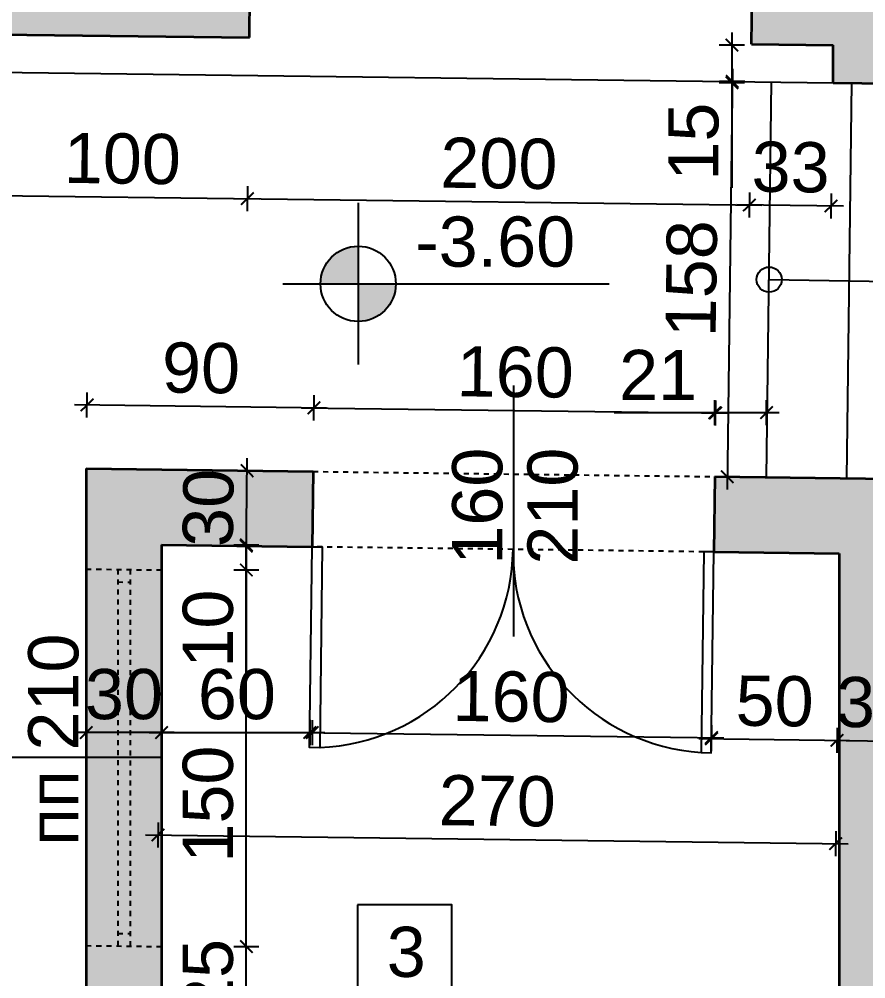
# Model space of a CAD drawing. Header units: inches. Extents: x -72385 to 39588, y -6525 to 66685.
# Drawn here: x -46896.6 to -46559.3, y 30647.4 to 31029.7 of the extents above; entities that cross this region are included whole.
import ezdxf

# ---------------------------------------------------------------- set-up
doc = ezdxf.new("R2010")
doc.units = ezdxf.units.IN
doc.header["$MEASUREMENT"] = 0
doc.linetypes.add('Hidden', pattern=[0.4, 0.2, -0.2])
for name, color, linetype, lineweight in [('Врати', 251, 'Continuous', 25), ('Изгледни линии', 253, 'Continuous', 25), ('Надписи врати', 252, 'Continuous', 25), ('Надписи коти външни', 252, 'Continuous', 25), ('Надписи коти вътрешни', 252, 'Continuous', 25), ('Надписи нива', 252, 'Continuous', 25), ('Надписи номера на пом.', 252, 'Continuous', 25), ('Надписи прозорци', 252, 'Continuous', 25), ('Пунктир', 253, 'Hidden', 25), ('Разрезни линии', 7, 'Continuous', 35), ('Щрих стени', 254, 'Continuous', 25)]:
    doc.layers.add(name, color=color, linetype=linetype, lineweight=lineweight)
doc.styles.add('Arial Regular', font='arial.ttf')
doc.styles.get("Standard").update_dxf_attribs({"font": 'arial.ttf'})
doc.dimstyles.new('Annotative', dxfattribs={"dimscale": 0, "dimtxt": 20, "dimasz": 5, "dimexe": 5, "dimexo": 5, "dimgap": 5, "dimtad": 1, "dimdec": 0, "dimzin": 0, "dimdsep": 46, "dimtxsty": 'Standard', "dimblk": 'ARCHTICK', "dimcen": 5, "dimdle": 5, "dimadec": 0, "dimazin": 0, "dimtfac": 1, "dimtdec": 0, "dimtofl": 0, "dimtmove": 0, "dimatfit": 3, "dimldrblk": 'ARCHTICK', "dimfxl": 5, "dimfxlon": 1, "dimtolj": 1, "dimtzin": 0, "dimarcsym": 1})

# ---------------------------------------------------------------- blocks, each defined once
blk = doc.blocks.new('_ArchTick')
at = {"color": 0, "linetype": 'ByBlock', "const_width": 0.15}
blk.add_lwpolyline([(-0.5, -0.5), (0.5, 0.5)], dxfattribs=at)
blk = doc.blocks.new('*D3957')
at = {"layer": 'Defpoints', "color": 0, "ltscale": 50, "transparency": 16777216}
for p in [(-46839.84, 30660.23), (-46806.08, 30660.23), (-46839.84, 30635.22)]:
    blk.add_point(p, dxfattribs=at)
at = {"layer": 'Надписи коти вътрешни', "color": 0, "lineweight": -2, "ltscale": 50, "transparency": 16777216}
for p, q in [((-46806.08, 30630.22), (-46806.08, 30665.23)), ((-46811.08, 30660.23), (-46801.08, 30660.23)), ((-46811.08, 30635.22), (-46801.08, 30635.22))]:
    blk.add_line(p, q, dxfattribs=at)
at = {"layer": 'Надписи коти вътрешни', "color": 0, "lineweight": -2, "ltscale": 50, "transparency": 16777216, "xscale": 5, "yscale": 5, "zscale": 5}
for p, rotation in [((-46806.08, 30660.23), 90), ((-46806.08, 30635.22), 270)]:
    blk.add_blockref('_ArchTick', p, dxfattribs=dict(at, rotation=rotation))
at = {"layer": 'Надписи коти вътрешни', "color": 0, "ltscale": 50, "transparency": 16777216, "insert": (-46821.29, 30647.72), "char_height": 20, "attachment_point": 5, "rotation": 90}
blk.add_mtext('\\A1;25', dxfattribs=at)
blk = doc.blocks.new('*D7171')
at = {"layer": 'Defpoints', "color": 0, "ltscale": 50, "transparency": 16777216}
for p in [(-46839.84, 30810.24), (-46806.08, 30810.24), (-46839.84, 30660.23)]:
    blk.add_point(p, dxfattribs=at)
at = {"layer": 'Надписи коти вътрешни', "color": 0, "lineweight": -2, "ltscale": 50, "transparency": 16777216}
for p, q in [((-46806.08, 30655.23), (-46806.08, 30815.24)), ((-46811.08, 30810.24), (-46801.08, 30810.24)), ((-46811.08, 30660.23), (-46801.08, 30660.23))]:
    blk.add_line(p, q, dxfattribs=at)
at = {"layer": 'Надписи коти вътрешни', "color": 0, "lineweight": -2, "ltscale": 50, "transparency": 16777216, "xscale": 5, "yscale": 5, "zscale": 5}
for p, rotation in [((-46806.08, 30810.24), 90), ((-46806.08, 30660.23), 270)]:
    blk.add_blockref('_ArchTick', p, dxfattribs=dict(at, rotation=rotation))
at = {"layer": 'Надписи коти вътрешни', "color": 0, "ltscale": 50, "transparency": 16777216, "insert": (-46821.29, 30716.98), "char_height": 20, "attachment_point": 5, "rotation": 90}
blk.add_mtext('\\A1;150', dxfattribs=at)
blk = doc.blocks.new('*D7170')
at = {"layer": 'Defpoints', "color": 0, "ltscale": 50, "transparency": 16777216}
for p in [(-46839.84, 30820.24), (-46839.84, 30810.24), (-46806.08, 30810.24)]:
    blk.add_point(p, dxfattribs=at)
at = {"layer": 'Надписи коти вътрешни', "color": 0, "lineweight": -2, "ltscale": 50, "transparency": 16777216}
for p, q in [((-46806.08, 30825.24), (-46806.08, 30810.24)), ((-46811.08, 30820.24), (-46801.08, 30820.24)), ((-46811.08, 30810.24), (-46801.08, 30810.24)), ((-46806.08, 30810.24), (-46806.08, 30768.54))]:
    blk.add_line(p, q, dxfattribs=at)
at = {"layer": 'Надписи коти вътрешни', "color": 0, "lineweight": -2, "ltscale": 50, "transparency": 16777216, "xscale": 5, "yscale": 5, "zscale": 5}
for p, rotation in [((-46806.08, 30820.24), 90), ((-46806.08, 30810.24), 270)]:
    blk.add_blockref('_ArchTick', p, dxfattribs=dict(at, rotation=rotation))
at = {"layer": 'Надписи коти вътрешни', "color": 0, "ltscale": 50, "transparency": 16777216, "insert": (-46821.29, 30786.89), "char_height": 20, "attachment_point": 5, "rotation": 90}
blk.add_mtext('\\A1;10', dxfattribs=at)
blk = doc.blocks.new('*D242')
at = {"layer": 'Defpoints', "color": 0, "ltscale": 50, "transparency": 16777216}
for p in [(-46619.13, 30872.79), (-46779.46, 30849.47), (-46619.46, 30847.43)]:
    blk.add_point(p, dxfattribs=at)
at = {"layer": 'Надписи коти вътрешни', "color": 0, "lineweight": -2, "ltscale": 50, "transparency": 16777216}
for p, q in [((-46779.2, 30869.83), (-46779.07, 30879.83)), ((-46619.2, 30867.79), (-46619.07, 30877.79)), ((-46784.13, 30874.89), (-46614.13, 30872.73))]:
    blk.add_line(p, q, dxfattribs=at)
at = {"layer": 'Надписи коти вътрешни', "color": 0, "lineweight": -2, "ltscale": 50, "transparency": 16777216, "xscale": 5, "yscale": 5, "zscale": 5}
for p, rotation in [((-46779.13, 30874.83), 179.2706286525475), ((-46619.13, 30872.79), 359.2706286525475)]:
    blk.add_blockref('_ArchTick', p, dxfattribs=dict(at, rotation=rotation))
at = {"layer": 'Надписи коти вътрешни', "color": 0, "ltscale": 50, "transparency": 16777216, "insert": (-46698.94, 30889.02), "char_height": 20, "attachment_point": 5, "rotation": 359.2706}
blk.add_mtext('\\A1;160', dxfattribs=at)
blk = doc.blocks.new('*D243')
at = {"layer": 'Defpoints', "color": 0, "ltscale": 50, "transparency": 16777216}
for p in [(-46869.51, 30875.98), (-46869.84, 30850.62), (-46779.46, 30849.47)]:
    blk.add_point(p, dxfattribs=at)
at = {"layer": 'Надписи коти вътрешни', "color": 0, "lineweight": -2, "ltscale": 50, "transparency": 16777216}
for p, q in [((-46869.58, 30870.98), (-46869.45, 30880.98)), ((-46779.2, 30869.83), (-46779.07, 30879.83)), ((-46774.13, 30874.77), (-46874.51, 30876.04))]:
    blk.add_line(p, q, dxfattribs=at)
at = {"layer": 'Надписи коти вътрешни', "color": 0, "lineweight": -2, "ltscale": 50, "transparency": 16777216, "xscale": 5, "yscale": 5, "zscale": 5}
for p, rotation in [((-46869.51, 30875.98), 179.2706286525463), ((-46779.13, 30874.83), 359.2706286525463)]:
    blk.add_blockref('_ArchTick', p, dxfattribs=dict(at, rotation=rotation))
at = {"layer": 'Надписи коти вътрешни', "color": 0, "ltscale": 50, "transparency": 16777216, "insert": (-46824.13, 30890.62), "char_height": 20, "attachment_point": 5, "rotation": 359.2706}
blk.add_mtext('\\A1;90', dxfattribs=at)
blk = doc.blocks.new('*D244')
at = {"layer": 'Defpoints', "color": 0, "ltscale": 50, "transparency": 16777216}
for p in [(-46619.46, 30872.9), (-46619.46, 30847.43), (-46598.8, 30847.17)]:
    blk.add_point(p, dxfattribs=at)
at = {"layer": 'Надписи коти вътрешни', "color": 0, "lineweight": -2, "ltscale": 50, "transparency": 16777216}
for p, q in [((-46619.46, 30867.9), (-46619.46, 30877.9)), ((-46598.8, 30867.9), (-46598.8, 30877.9)), ((-46619.46, 30872.9), (-46659.59, 30872.9)), ((-46593.8, 30872.9), (-46619.46, 30872.9))]:
    blk.add_line(p, q, dxfattribs=at)
at = {"layer": 'Надписи коти вътрешни', "color": 0, "lineweight": -2, "ltscale": 50, "transparency": 16777216, "xscale": 5, "yscale": 5, "zscale": 5, "rotation": 180}
blk.add_blockref('_ArchTick', (-46619.46, 30872.9), dxfattribs=at)
at = {"layer": 'Надписи коти вътрешни', "color": 0, "lineweight": -2, "ltscale": 50, "transparency": 16777216, "xscale": 5, "yscale": 5, "zscale": 5}
blk.add_blockref('_ArchTick', (-46598.8, 30872.9), dxfattribs=at)
at = {"layer": 'Надписи коти вътрешни', "color": 0, "ltscale": 50, "transparency": 16777216, "insert": (-46642.02, 30887.94), "char_height": 20, "attachment_point": 5}
blk.add_mtext('\\A1;21', dxfattribs=at)
blk = doc.blocks.new('*D4297')
at = {"layer": 'Defpoints', "color": 0, "ltscale": 50, "transparency": 16777216}
for p in [(-46596.79, 31004.66), (-46614.47, 30847.37), (-46598.8, 30847.17)]:
    blk.add_point(p, dxfattribs=at)
at = {"layer": 'Надписи коти вътрешни', "color": 0, "lineweight": -2, "ltscale": 50, "transparency": 16777216}
for p, q in [((-46612.4, 31009.86), (-46614.53, 30842.37)), ((-46607.47, 31004.8), (-46617.47, 31004.92)), ((-46609.47, 30847.31), (-46619.47, 30847.44))]:
    blk.add_line(p, q, dxfattribs=at)
at = {"layer": 'Надписи коти вътрешни', "color": 0, "lineweight": -2, "ltscale": 50, "transparency": 16777216, "xscale": 5, "yscale": 5, "zscale": 5}
for p, rotation in [((-46612.47, 31004.86), 89.27062865254669), ((-46614.47, 30847.37), 269.2706286525467)]:
    blk.add_blockref('_ArchTick', p, dxfattribs=dict(at, rotation=rotation))
at = {"layer": 'Надписи коти вътрешни', "color": 0, "ltscale": 50, "transparency": 16777216, "insert": (-46628.68, 30926.31), "char_height": 20, "attachment_point": 5, "rotation": 89.2706}
blk.add_mtext('\\A1;158', dxfattribs=at)
blk = doc.blocks.new('*D245')
at = {"layer": 'Defpoints', "color": 0, "ltscale": 50, "transparency": 16777216}
for p in [(-46572.34, 31019.35), (-46612.64, 31004.35), (-46572.53, 31004.35)]:
    blk.add_point(p, dxfattribs=at)
at = {"layer": 'Надписи коти вътрешни', "color": 0, "lineweight": -2, "ltscale": 50, "transparency": 16777216}
for p, q in [((-46612.64, 31024.35), (-46612.64, 31004.35)), ((-46607.64, 31019.35), (-46617.64, 31019.35)), ((-46607.64, 31004.35), (-46617.64, 31004.35)), ((-46612.64, 31004.35), (-46612.64, 30962.43))]:
    blk.add_line(p, q, dxfattribs=at)
at = {"layer": 'Надписи коти вътрешни', "color": 0, "lineweight": -2, "ltscale": 50, "transparency": 16777216, "xscale": 5, "yscale": 5, "zscale": 5}
for p, rotation in [((-46612.64, 31019.35), 90), ((-46612.64, 31004.35), 270)]:
    blk.add_blockref('_ArchTick', p, dxfattribs=dict(at, rotation=rotation))
at = {"layer": 'Надписи коти вътрешни', "color": 0, "ltscale": 50, "transparency": 16777216, "insert": (-46627.85, 30980.89), "char_height": 20, "attachment_point": 5, "rotation": 90}
blk.add_mtext('\\A1;15', dxfattribs=at)
blk = doc.blocks.new('*D4298')
at = {"layer": 'Defpoints', "color": 0, "ltscale": 50, "transparency": 16777216}
for p in [(-46904.84, 31023.58), (-46804.84, 31022.31), (-46805.65, 30958.18)]:
    blk.add_point(p, dxfattribs=at)
at = {"layer": 'Надписи коти вътрешни', "color": 0, "lineweight": -2, "ltscale": 50, "transparency": 16777216}
for p, q in [((-46905.59, 30964.45), (-46905.72, 30954.45)), ((-46805.59, 30963.18), (-46805.72, 30953.18)), ((-46910.65, 30959.52), (-46800.65, 30958.12))]:
    blk.add_line(p, q, dxfattribs=at)
at = {"layer": 'Надписи коти вътрешни', "color": 0, "lineweight": -2, "ltscale": 50, "transparency": 16777216, "xscale": 5, "yscale": 5, "zscale": 5}
for p, rotation in [((-46905.65, 30959.45), 179.2706286524628), ((-46805.65, 30958.18), 359.2706286524628)]:
    blk.add_blockref('_ArchTick', p, dxfattribs=dict(at, rotation=rotation))
at = {"layer": 'Надписи коти вътрешни', "color": 0, "ltscale": 50, "transparency": 16777216, "insert": (-46855.46, 30974.03), "char_height": 20, "attachment_point": 5, "rotation": 359.2706}
blk.add_mtext('\\A1;100', dxfattribs=at)
blk = doc.blocks.new('*D248')
at = {"layer": 'Defpoints', "color": 0, "ltscale": 50, "transparency": 16777216}
for p in [(-46804.84, 31022.31), (-46604.84, 31019.76), (-46605.65, 30955.63)]:
    blk.add_point(p, dxfattribs=at)
at = {"layer": 'Надписи коти вътрешни', "color": 0, "lineweight": -2, "ltscale": 50, "transparency": 16777216}
for p, q in [((-46805.59, 30963.18), (-46805.72, 30953.18)), ((-46810.65, 30958.24), (-46600.65, 30955.57)), ((-46605.59, 30960.63), (-46605.72, 30950.63))]:
    blk.add_line(p, q, dxfattribs=at)
at = {"layer": 'Надписи коти вътрешни', "color": 0, "lineweight": -2, "ltscale": 50, "transparency": 16777216, "xscale": 5, "yscale": 5, "zscale": 5}
for p, rotation in [((-46805.65, 30958.18), 179.2706286525275), ((-46605.65, 30955.63), 359.2706286525275)]:
    blk.add_blockref('_ArchTick', p, dxfattribs=dict(at, rotation=rotation))
at = {"layer": 'Надписи коти вътрешни', "color": 0, "ltscale": 50, "transparency": 16777216, "insert": (-46705.46, 30972.12), "char_height": 20, "attachment_point": 5, "rotation": 359.2706}
blk.add_mtext('\\A1;200', dxfattribs=at)
blk = doc.blocks.new('*D249')
at = {"layer": 'Defpoints', "color": 0, "ltscale": 50, "transparency": 16777216}
for p in [(-46604.84, 31019.76), (-46572.34, 31019.35), (-46605.65, 30955.63)]:
    blk.add_point(p, dxfattribs=at)
at = {"layer": 'Надписи коти вътрешни', "color": 0, "lineweight": -2, "ltscale": 50, "transparency": 16777216}
for p, q in [((-46605.59, 30960.63), (-46605.72, 30950.63)), ((-46573.09, 30960.22), (-46573.22, 30950.22)), ((-46568.15, 30955.16), (-46610.65, 30955.7))]:
    blk.add_line(p, q, dxfattribs=at)
at = {"layer": 'Надписи коти вътрешни', "color": 0, "lineweight": -2, "ltscale": 50, "transparency": 16777216, "xscale": 5, "yscale": 5, "zscale": 5}
for p, rotation in [((-46605.65, 30955.63), 179.2706286525106), ((-46573.15, 30955.22), 359.2706286525106)]:
    blk.add_blockref('_ArchTick', p, dxfattribs=dict(at, rotation=rotation))
at = {"layer": 'Надписи коти вътрешни', "color": 0, "ltscale": 50, "transparency": 16777216, "insert": (-46589.21, 30970.64), "char_height": 20, "attachment_point": 5, "rotation": 359.2706}
blk.add_mtext('\\A1;33', dxfattribs=at)
blk = doc.blocks.new('*D258')
at = {"layer": 'Defpoints', "color": 0, "ltscale": 50, "transparency": 16777216}
for p in [(-46839.84, 30820.24), (-46779.84, 30819.47), (-46779.84, 30745.46)]:
    blk.add_point(p, dxfattribs=at)
at = {"layer": 'Надписи коти вътрешни', "color": 0, "lineweight": -2, "ltscale": 50, "transparency": 16777216}
for p, q in [((-46839.84, 30750.46), (-46839.84, 30740.46)), ((-46779.84, 30750.46), (-46779.84, 30740.46)), ((-46844.84, 30745.46), (-46774.84, 30745.46))]:
    blk.add_line(p, q, dxfattribs=at)
at = {"layer": 'Надписи коти вътрешни', "color": 0, "lineweight": -2, "ltscale": 50, "transparency": 16777216, "xscale": 5, "yscale": 5, "zscale": 5, "rotation": 180}
blk.add_blockref('_ArchTick', (-46839.84, 30745.46), dxfattribs=at)
at = {"layer": 'Надписи коти вътрешни', "color": 0, "lineweight": -2, "ltscale": 50, "transparency": 16777216, "xscale": 5, "yscale": 5, "zscale": 5}
blk.add_blockref('_ArchTick', (-46779.84, 30745.46), dxfattribs=at)
at = {"layer": 'Надписи коти вътрешни', "color": 0, "ltscale": 50, "transparency": 16777216, "insert": (-46809.84, 30760.67), "char_height": 20, "attachment_point": 5}
blk.add_mtext('\\A1;60', dxfattribs=at)
blk = doc.blocks.new('*D259')
at = {"layer": 'Defpoints', "color": 0, "ltscale": 50, "transparency": 16777216}
for p in [(-46779.84, 30819.47), (-46619.84, 30817.44), (-46620.78, 30743.47)]:
    blk.add_point(p, dxfattribs=at)
at = {"layer": 'Надписи коти вътрешни', "color": 0, "lineweight": -2, "ltscale": 50, "transparency": 16777216}
for p, q in [((-46780.72, 30750.51), (-46780.84, 30740.51)), ((-46620.72, 30748.47), (-46620.84, 30738.47)), ((-46785.78, 30745.57), (-46615.78, 30743.41))]:
    blk.add_line(p, q, dxfattribs=at)
at = {"layer": 'Надписи коти вътрешни', "color": 0, "lineweight": -2, "ltscale": 50, "transparency": 16777216, "xscale": 5, "yscale": 5, "zscale": 5}
for p, rotation in [((-46780.78, 30745.51), 179.2706286525501), ((-46620.78, 30743.47), 359.2706286525501)]:
    blk.add_blockref('_ArchTick', p, dxfattribs=dict(at, rotation=rotation))
at = {"layer": 'Надписи коти вътрешни', "color": 0, "ltscale": 50, "transparency": 16777216, "insert": (-46700.59, 30759.7), "char_height": 20, "attachment_point": 5, "rotation": 359.2706}
blk.add_mtext('\\A1;160', dxfattribs=at)
blk = doc.blocks.new('*D260')
at = {"layer": 'Defpoints', "color": 0, "ltscale": 50, "transparency": 16777216}
for p in [(-46619.84, 30817.44), (-46569.84, 30816.8), (-46570.78, 30742.38)]:
    blk.add_point(p, dxfattribs=at)
at = {"layer": 'Надписи коти вътрешни', "color": 0, "lineweight": -2, "ltscale": 50, "transparency": 16777216}
for p, q in [((-46620.72, 30748.02), (-46620.85, 30738.02)), ((-46570.72, 30747.38), (-46570.85, 30737.38)), ((-46625.78, 30743.08), (-46565.79, 30742.32))]:
    blk.add_line(p, q, dxfattribs=at)
at = {"layer": 'Надписи коти вътрешни', "color": 0, "lineweight": -2, "ltscale": 50, "transparency": 16777216, "xscale": 5, "yscale": 5, "zscale": 5}
for p, rotation in [((-46620.78, 30743.02), 179.2706286525464), ((-46570.78, 30742.38), 359.2706286525465)]:
    blk.add_blockref('_ArchTick', p, dxfattribs=dict(at, rotation=rotation))
at = {"layer": 'Надписи коти вътрешни', "color": 0, "ltscale": 50, "transparency": 16777216, "insert": (-46595.59, 30757.91), "char_height": 20, "attachment_point": 5, "rotation": 359.2706}
blk.add_mtext('\\A1;50', dxfattribs=at)
blk = doc.blocks.new('*D262')
at = {"layer": 'Defpoints', "color": 0, "ltscale": 50, "transparency": 16777216}
for p in [(-46839.84, 30820.24), (-46569.84, 30816.8), (-46571.31, 30701.25)]:
    blk.add_point(p, dxfattribs=at)
at = {"layer": 'Надписи коти вътрешни', "color": 0, "lineweight": -2, "ltscale": 50, "transparency": 16777216}
for p, q in [((-46841.24, 30709.68), (-46841.37, 30699.68)), ((-46571.24, 30706.25), (-46571.37, 30696.25)), ((-46846.31, 30704.75), (-46566.31, 30701.18))]:
    blk.add_line(p, q, dxfattribs=at)
at = {"layer": 'Надписи коти вътрешни', "color": 0, "lineweight": -2, "ltscale": 50, "transparency": 16777216, "xscale": 5, "yscale": 5, "zscale": 5}
for p, rotation in [((-46841.31, 30704.68), 179.2706286525486), ((-46571.31, 30701.25), 359.2706286525486)]:
    blk.add_blockref('_ArchTick', p, dxfattribs=dict(at, rotation=rotation))
at = {"layer": 'Надписи коти вътрешни', "color": 0, "ltscale": 50, "transparency": 16777216, "insert": (-46706.11, 30718.17), "char_height": 20, "attachment_point": 5, "rotation": 359.2706}
blk.add_mtext('\\A1;270', dxfattribs=at)
blk = doc.blocks.new('*D5961')
at = {"layer": 'Defpoints', "color": 0, "ltscale": 50, "transparency": 16777216}
for p in [(-40216.83, 31405.98), (-52317.34, 31127.49), (-40222.34, 30973.51)]:
    blk.add_point(p, dxfattribs=at)
at = {"layer": 'Надписи коти външни', "color": 0, "lineweight": -2, "ltscale": 50, "transparency": 16777216}
for p, q in [((-52311.9, 31554.95), (-52311.77, 31564.95)), ((-52316.83, 31560.02), (-40211.83, 31405.91)), ((-40216.9, 31400.98), (-40216.77, 31410.98))]:
    blk.add_line(p, q, dxfattribs=at)
at = {"layer": 'Надписи коти външни', "color": 0, "lineweight": -2, "ltscale": 50, "transparency": 16777216, "xscale": 5, "yscale": 5, "zscale": 5}
for p, rotation in [((-52311.83, 31559.95), 179.2706286525472), ((-40216.83, 31405.98), 359.2706286525473)]:
    blk.add_blockref('_ArchTick', p, dxfattribs=dict(at, rotation=rotation))
at = {"layer": 'Надписи коти външни', "color": 0, "ltscale": 50, "transparency": 16777216, "insert": (-46264.14, 31498.18), "char_height": 20, "attachment_point": 5, "rotation": 359.2706}
blk.add_mtext('\\A1;12095', dxfattribs=at)
blk = doc.blocks.new('*D7167')
at = {"layer": 'Defpoints', "color": 0, "ltscale": 10, "transparency": 16777216}
for p in [(-46869.84, 30820.24), (-46839.84, 30820.24), (-46869.84, 30745.46)]:
    blk.add_point(p, dxfattribs=at)
at = {"layer": 'Надписи коти вътрешни', "color": 0, "lineweight": -2, "ltscale": 10, "transparency": 16777216}
for p, q in [((-46869.84, 30750.46), (-46869.84, 30740.46)), ((-46839.84, 30750.46), (-46839.84, 30740.46)), ((-46834.84, 30745.46), (-46874.84, 30745.46))]:
    blk.add_line(p, q, dxfattribs=at)
at = {"layer": 'Надписи коти вътрешни', "color": 0, "lineweight": -2, "ltscale": 10, "transparency": 16777216, "xscale": 5, "yscale": 5, "zscale": 5}
for p, rotation in [((-46869.84, 30745.46), 180.000000000007), ((-46839.84, 30745.46), 6.95443702625198e-12)]:
    blk.add_blockref('_ArchTick', p, dxfattribs=dict(at, rotation=rotation))
at = {"layer": 'Надписи коти вътрешни', "color": 0, "ltscale": 10, "transparency": 16777216, "insert": (-46854.84, 30760.68), "char_height": 20, "attachment_point": 5}
blk.add_mtext('\\A1;30', dxfattribs=at)
blk = doc.blocks.new('*D7168')
at = {"layer": 'Defpoints', "color": 0, "ltscale": 10, "transparency": 16777216}
for p in [(-46569.84, 30816.8), (-46539.84, 30816.42), (-46540.78, 30742)]:
    blk.add_point(p, dxfattribs=at)
at = {"layer": 'Надписи коти вътрешни', "color": 0, "lineweight": -2, "ltscale": 10, "transparency": 16777216}
for p, q in [((-46570.72, 30747.38), (-46570.85, 30737.38)), ((-46540.72, 30747), (-46540.85, 30737)), ((-46575.78, 30742.44), (-46535.79, 30741.94))]:
    blk.add_line(p, q, dxfattribs=at)
at = {"layer": 'Надписи коти вътрешни', "color": 0, "lineweight": -2, "ltscale": 10, "transparency": 16777216, "xscale": 5, "yscale": 5, "zscale": 5}
for p, rotation in [((-46570.78, 30742.38), 179.270628652553), ((-46540.78, 30742), 359.270628652553)]:
    blk.add_blockref('_ArchTick', p, dxfattribs=dict(at, rotation=rotation))
at = {"layer": 'Надписи коти вътрешни', "color": 0, "ltscale": 10, "transparency": 16777216, "insert": (-46555.59, 30757.41), "char_height": 20, "attachment_point": 5, "rotation": 359.2706}
blk.add_mtext('\\A1;30', dxfattribs=at)
blk = doc.blocks.new('*D7169')
at = {"layer": 'Defpoints', "color": 0, "ltscale": 10, "transparency": 16777216}
for p in [(-46805.76, 30849.81), (-46777.46, 30849.45), (-46777.84, 30819.45)]:
    blk.add_point(p, dxfattribs=at)
at = {"layer": 'Надписи коти вътрешни', "color": 0, "lineweight": -2, "ltscale": 10, "transparency": 16777216}
for p, q in [((-46806.21, 30814.81), (-46805.7, 30854.81)), ((-46800.76, 30849.74), (-46810.76, 30849.87)), ((-46801.15, 30819.75), (-46811.15, 30819.87))]:
    blk.add_line(p, q, dxfattribs=at)
at = {"layer": 'Надписи коти вътрешни', "color": 0, "lineweight": -2, "ltscale": 10, "transparency": 16777216, "xscale": 5, "yscale": 5, "zscale": 5}
for p, rotation in [((-46805.76, 30849.81), 89.27062865253804), ((-46806.15, 30819.81), 269.270628652538)]:
    blk.add_blockref('_ArchTick', p, dxfattribs=dict(at, rotation=rotation))
at = {"layer": 'Надписи коти вътрешни', "color": 0, "ltscale": 10, "transparency": 16777216, "insert": (-46821.17, 30835), "char_height": 20, "attachment_point": 5, "rotation": 89.2706}
blk.add_mtext('\\A1;30', dxfattribs=at)

msp = doc.modelspace()

# ---------------------------------------------------------------- hatches: boundary and pattern name
at = {"layer": 'Надписи нива', "ltscale": 50}
h = msp.add_hatch(color=256, dxfattribs=at)
h.dxf.hatch_style = 1
h.paths.add_polyline_path([(-46761.51, 30909.23, 0.414214), (-46746.51, 30924.23), (-46761.51, 30924.23)])
h.paths.add_polyline_path([(-46761.51, 30924.23), (-46761.51, 30939.23, 0.414214), (-46776.51, 30924.23)])
at = {"layer": 'Щрих стени', "ltscale": 10}
h = msp.add_hatch(color=256, dxfattribs=at)
h.dxf.hatch_style = 1
h.paths.add_polyline_path([(-46804.39, 31057.31), (-46904.39, 31058.58), (-46904.84, 31023.58), (-46804.84, 31022.31)])
h.paths.add_polyline_path([(-47104.39, 31061.13), (-47234.39, 31062.78), (-47234.84, 31027.78), (-47202.34, 31027.37), (-47202.34, 30732.34), (-47431.96, 30735.27), (-47432.34, 30705.27), (-47202.34, 30702.34), (-47202.34, 30642.34), (-47139.84, 30642.34), (-47139.84, 30996.57), (-47137.34, 30996.54), (-47137.34, 31026.54), (-47104.84, 31026.13)])
h.paths.add_polyline_path([(-47434.39, 31065.33), (-47566.89, 31067.01), (-47567.34, 31032.02), (-47567.34, 30612.04), (-47537.34, 30612.04), (-47537.34, 30706.61), (-47512.34, 30706.29), (-47511.96, 30736.29), (-47537.34, 30736.61), (-47537.34, 31031.63), (-47434.84, 31030.33)], flags=17)
h.paths.add_polyline_path([(-47766.88, 31069.56), (-47834.39, 31070.42), (-47834.84, 31035.42), (-47802.34, 31035.01), (-47802.34, 31005.01), (-47767.34, 31004.56), (-47767.34, 31034.56)], flags=17)
h.paths.add_polyline_path([(-48034.39, 31072.96), (-48134.39, 31074.24), (-48134.84, 31039.24), (-48034.84, 31037.97)], flags=17)
h.paths.add_polyline_path([(-48334.39, 31076.78), (-48434.39, 31078.06), (-48434.84, 31043.06), (-48402.34, 31042.65), (-48402.34, 31012.64), (-48367.34, 31012.2), (-48367.34, 31042.2), (-48334.84, 31041.79)], flags=17)
h.paths.add_polyline_path([(-48634.39, 31080.6), (-48761.72, 31082.22), (-48762.16, 31047.23), (-48757.34, 31047.17), (-48757.34, 30777.14), (-48727.34, 30777.14), (-48727.34, 30791.76), (-48622.34, 30790.43), (-48622.34, 30650.41), (-48727.34, 30651.75), (-48727.34, 30697.14), (-48757.34, 30697.14), (-48757.34, 30652.13), (-48807.34, 30652.77), (-48807.72, 30622.77), (-48639.84, 30620.63), (-48639.84, 30450.62), (-48982.34, 30454.98), (-48982.34, 30515.81), (-49047.34, 30515.81), (-49047.34, 30385.8), (-49017.34, 30385.8), (-49017.34, 30425.42), (-47202.34, 30402.32), (-47202.34, 30392.32), (-47139.84, 30392.32), (-47139.84, 30444.03), (-47109.84, 30443.64), (-47109.84, 30473.65), (-47139.84, 30474.03), (-47139.84, 30542.33), (-47202.34, 30542.33), (-47202.34, 30432.32), (-47537.34, 30436.58), (-47537.34, 30512.04), (-47567.34, 30512.04), (-47567.34, 30436.97), (-47752.34, 30439.32), (-47752.34, 30504.33), (-47817.34, 30505.15), (-47817.34, 30470.15), (-47837.34, 30470.41), (-47837.34, 30440.4), (-48352.34, 30446.96), (-48352.34, 30511.97), (-48417.34, 30512.79), (-48417.34, 30447.79), (-48609.84, 30450.24), (-48609.84, 30820.27), (-48727.34, 30821.76), (-48727.34, 31046.78), (-48634.84, 31045.61)])
h.paths.add_polyline_path([(-48887.34, 30653.79), (-48967.34, 30654.81), (-48967.34, 31049.84), (-48962.15, 31049.77), (-48961.7, 31084.77), (-49034.39, 31085.7), (-49034.84, 31050.7), (-49022.34, 31050.54), (-49022.34, 31020.54), (-48997.34, 31020.22), (-48997.34, 30655.19), (-49047.34, 30655.82), (-49047.34, 30615.82), (-48982.34, 30615.82), (-48982.34, 30624.99), (-48887.72, 30623.79)])
h.paths.add_polyline_path([(-49234.38, 31088.24), (-49334.39, 31089.51), (-49334.84, 31054.52), (-49234.82, 31053.24)])
h.paths.add_polyline_path([(-49534.38, 31092.06), (-49634.39, 31093.33), (-49634.84, 31058.34), (-49602.34, 31057.92), (-49602.34, 31027.92), (-49567.34, 31027.47), (-49567.34, 31057.48), (-49534.82, 31057.06)])
h.paths.add_polyline_path([(-49834.38, 31095.88), (-49934.39, 31097.15), (-49934.84, 31062.16), (-49834.82, 31060.88)])
h.paths.add_polyline_path([(-49552.34, 30522.24), (-49617.34, 30523.07), (-49617.34, 30503.07), (-49637.34, 30503.32), (-49637.34, 30453.32), (-49617.34, 30453.06), (-49617.34, 30433.06), (-49552.34, 30432.23)])
h = msp.add_hatch(color=256, dxfattribs=at)
h.dxf.hatch_style = 1
h.paths.add_polyline_path([(-48629.84, 29910.45), (-48741.97, 29911.88), (-48742.35, 29881.88), (-48630.22, 29880.45)])
h.paths.add_polyline_path([(-48351.96, 29906.91), (-48469.84, 29908.41), (-48470.22, 29878.41), (-48417.34, 29877.74), (-48417.34, 29812.74), (-48399.84, 29812.51), (-48399.84, 29307.47), (-48402.34, 29307.51), (-48402.34, 29277.5), (-48434.84, 29277.92), (-48435.28, 29242.92), (-48335.28, 29241.65), (-48334.84, 29276.64), (-48367.34, 29277.06), (-48367.34, 29307.06), (-48369.84, 29307.09), (-48369.84, 29812.13), (-48352.34, 29811.91), (-48352.34, 29876.91)])
h.paths.add_polyline_path([(-48634.84, 29280.46), (-48734.84, 29281.74), (-48735.28, 29246.74), (-48635.28, 29245.47)])
h.paths.add_polyline_path([(-48034.84, 29272.82), (-48134.84, 29274.1), (-48135.28, 29239.1), (-48035.28, 29237.83)])
h.paths.add_polyline_path([(-47734.84, 29269.01), (-47767.34, 29269.42), (-47767.34, 29299.42), (-47769.84, 29299.45), (-47769.84, 29804.49), (-47752.34, 29804.27), (-47752.34, 29869.28), (-47751.96, 29899.27), (-47869.84, 29900.77), (-47870.22, 29870.78), (-47817.34, 29870.1), (-47817.34, 29805.1), (-47799.84, 29804.88), (-47799.84, 29299.84), (-47802.34, 29299.87), (-47802.34, 29269.86), (-47834.84, 29270.28), (-47835.28, 29235.28), (-47735.28, 29234.01)])
h.paths.add_polyline_path([(-48029.84, 29902.81), (-48141.97, 29904.24), (-48142.35, 29874.24), (-48030.22, 29872.81)])
h.paths.add_polyline_path([(-47409.84, 29894.92), (-47541.97, 29896.6), (-47542.35, 29866.6), (-47410.22, 29864.92)])
h.paths.add_polyline_path([(-47434.84, 29265.19), (-47534.84, 29266.46), (-47535.28, 29231.46), (-47435.28, 29230.19)])
h.paths.add_polyline_path([(-47104.84, 29260.99), (-47137.34, 29261.4), (-47137.34, 29291.4), (-47139.84, 29291.43), (-47139.84, 29831.48), (-46970.22, 29829.32), (-46969.84, 29859.31), (-47139.84, 29861.48), (-47139.84, 29877.29), (-47149.84, 29877.29), (-47149.84, 29861.61), (-47169.84, 29861.86), (-47169.84, 29891.86), (-47249.84, 29892.88), (-47250.22, 29862.88), (-47202.34, 29862.27), (-47202.34, 29832.27), (-47169.84, 29831.86), (-47169.84, 29291.82), (-47202.34, 29292.23), (-47202.34, 29262.23), (-47234.84, 29262.64), (-47235.28, 29227.64), (-47105.28, 29225.99)])
h.paths.add_polyline_path([(-46299.84, 29850.78), (-46869.84, 29858.04), (-46870.22, 29828.04), (-46599.84, 29824.6), (-46599.84, 29789.6), (-46569.84, 29789.22), (-46569.84, 29284.18), (-46572.34, 29284.21), (-46572.34, 29254.21), (-46604.84, 29254.62), (-46605.28, 29219.62), (-45905.28, 29210.71), (-45904.84, 29245.71), (-45937.34, 29246.12), (-45937.34, 29276.12), (-45939.84, 29276.16), (-45939.84, 29813.7), (-45864.84, 29812.74), (-45864.84, 29815.24), (-45715.22, 29813.34), (-45714.84, 29843.34), (-46199.84, 29849.51), (-46200.22, 29819.51), (-46024.84, 29817.28), (-46024.84, 29814.78), (-45969.84, 29814.08), (-45969.84, 29276.54), (-45972.34, 29276.57), (-45972.34, 29246.57), (-46537.34, 29253.76), (-46537.34, 29283.76), (-46539.84, 29283.79), (-46539.84, 29823.84), (-46300.22, 29820.79)])
h.paths.add_polyline_path([(-46804.84, 29257.17), (-46837.34, 29257.58), (-46837.34, 29277.58), (-46872.34, 29278.03), (-46872.34, 29258.03), (-46904.84, 29258.44), (-46905.28, 29223.44), (-46805.28, 29222.17)])
h.paths.add_polyline_path([(-45604.84, 29241.89), (-45637.34, 29242.3), (-45637.34, 29262.3), (-45672.34, 29262.75), (-45672.34, 29242.75), (-45704.84, 29243.16), (-45705.28, 29208.17), (-45605.28, 29206.89)])
h.paths.add_polyline_path([(-45304.84, 29238.07), (-45337.34, 29238.48), (-45337.34, 29268.49), (-45339.84, 29268.52), (-45339.84, 29458.53), (-45369.84, 29458.53), (-45369.84, 29268.9), (-45372.34, 29268.93), (-45372.34, 29238.93), (-45404.84, 29239.34), (-45405.28, 29204.35), (-45305.28, 29203.07)])
h.paths.add_polyline_path([(-45319.84, 29838.31), (-45339.84, 29838.56), (-45339.84, 29893.95), (-45369.84, 29893.95), (-45369.84, 29838.94), (-45614.84, 29842.06), (-45615.22, 29812.07), (-45369.84, 29808.94), (-45369.84, 29558.54), (-45339.84, 29558.54), (-45339.84, 29808.56), (-45319.84, 29808.31)])
h.paths.add_polyline_path([(-45339.84, 30164.51), (-45369.84, 30164.51), (-45369.84, 30138.97), (-45604.46, 30141.96), (-45604.84, 30111.96), (-45369.84, 30108.97), (-45369.84, 30053.96), (-45339.84, 30053.96)])
h.paths.add_polyline_path([(-45704.46, 30143.23), (-45939.84, 30146.23), (-45939.84, 30416.25), (-45914.84, 30415.93), (-45914.84, 30490.94), (-45939.84, 30491.25), (-45939.84, 30631.27), (-45899.84, 30630.76), (-45899.84, 30840.77), (-45939.84, 30841.28), (-45939.84, 30981.29), (-45937.34, 30981.26), (-45937.34, 31011.27), (-45924.84, 31011.11), (-45924.39, 31046.1), (-45937.34, 31046.27), (-45937.34, 31066.27), (-45972.34, 31066.72), (-45972.34, 31046.71), (-46129.84, 31048.72), (-46129.84, 31068.72), (-46159.84, 31069.1), (-46159.84, 31049.1), (-46349.84, 31051.52), (-46349.84, 31071.52), (-46379.84, 31071.9), (-46379.84, 31051.9), (-46537.34, 31053.91), (-46537.34, 31073.91), (-46572.34, 31074.35), (-46572.34, 31054.35), (-46604.39, 31054.76), (-46604.84, 31019.76), (-46572.34, 31019.35), (-46572.34, 31004.35), (-45969.84, 30996.68), (-45969.84, 30444.13), (-46129.84, 30446.17), (-46129.84, 30841.2), (-46619.46, 30847.43), (-46619.84, 30817.44), (-46569.84, 30816.8), (-46569.84, 30526.78), (-46579.84, 30526.9), (-46579.84, 30486.9), (-46604.84, 30487.22), (-46604.84, 30467.22), (-46839.84, 30470.21), (-46839.84, 30820.24), (-46779.84, 30819.47), (-46779.46, 30849.47), (-46869.84, 30850.62), (-46869.84, 30470.59), (-46954.84, 30471.67), (-46954.84, 30309.16), (-46924.84, 30309.16), (-46924.84, 30441.29), (-46569.84, 30436.77), (-46569.84, 30154.25), (-46799.46, 30157.17), (-46799.84, 30127.17), (-46504.84, 30123.42), (-46504.46, 30153.41), (-46539.84, 30153.86), (-46539.84, 30816.42), (-46379.84, 30814.38), (-46379.84, 30151.83), (-46404.46, 30152.14), (-46404.84, 30122.14), (-46324.84, 30121.12), (-46324.46, 30151.12), (-46349.84, 30151.45), (-46349.84, 30418.97), (-45969.84, 30414.13), (-45969.84, 30146.61), (-46224.46, 30149.85), (-46224.84, 30119.85), (-45704.84, 30113.23)])
h.paths.add_polyline_path([(-46159.84, 30446.55), (-46349.84, 30448.97), (-46349.84, 30814), (-46159.84, 30811.58)], flags=16)

# ---------------------------------------------------------------- linework, layer by layer
at = {"layer": 'Врати', "ltscale": 50}
for points in [[(-46779.84, 30819.47), (-46775.84, 30819.42), (-46776.86, 30739.42), (-46780.86, 30739.47)], [(-46619.84, 30817.44), (-46623.84, 30817.49), (-46624.86, 30737.49), (-46620.86, 30737.44)]]:
    msp.add_lwpolyline(points, close=True, dxfattribs=at)
for centre, start, end in [((-46779.84, 30819.47), 272.1366, 359.2706), ((-46619.84, 30817.44), 179.2706, 266.4046)]:
    msp.add_arc(centre, 80.01, start, end, dxfattribs=at)
at = {"layer": 'Изгледни линии', "ltscale": 50}
for p, q in [((-47137.34, 31011.54), (-46572.34, 31004.35)), ((-46598.8, 30847.17), (-46596.79, 31004.66)), ((-46566.8, 30846.76), (-46564.8, 31004.25))]:
    msp.add_line(p, q, dxfattribs=at)
at = {"layer": 'Надписи врати', "ltscale": 50}
msp.add_line((-46699.57, 30783.69), (-46699.57, 30883.69), dxfattribs=at)
at = {"layer": 'Надписи нива', "ltscale": 50}
for p, q in [((-46761.51, 30956.55), (-46761.51, 30892.04)), ((-46791.51, 30924.23), (-46661.51, 30924.23)), ((-46597.8, 30925.92), (-46244.81, 30920.76))]:
    msp.add_line(p, q, dxfattribs=at)
for centre, radius in [((-46761.51, 30924.23), 15), ((-46597.8, 30925.92), 5)]:
    msp.add_circle(centre, radius, dxfattribs=at)
at = {"layer": 'Надписи номера на пом.', "ltscale": 50}
msp.add_lwpolyline([(-46761.75, 30676.82), (-46761.75, 30639.32), (-46724.25, 30639.32), (-46724.25, 30676.82)], close=True, dxfattribs=at)
at = {"layer": 'Надписи прозорци', "ltscale": 50}
msp.add_line((-46839.84, 30735.61), (-46952.67, 30735.61), dxfattribs=at)
at = {"layer": 'Пунктир', "ltscale": 10}
for p, q in [((-46779.46, 30849.47), (-46619.46, 30847.43)), ((-46619.84, 30817.44), (-46779.84, 30819.47)), ((-46869.84, 30810.62), (-46839.84, 30810.24)), ((-46869.84, 30810.62), (-46869.84, 30660.61)), ((-46857.34, 30810.46), (-46857.34, 30660.45)), ((-46852.34, 30810.4), (-46852.34, 30660.38)), ((-46839.84, 30810.24), (-46839.84, 30660.23)), ((-46857.34, 30805.46), (-46852.34, 30805.4)), ((-46857.34, 30665.45), (-46852.34, 30665.38)), ((-46869.84, 30660.61), (-46839.84, 30660.23))]:
    msp.add_line(p, q, dxfattribs=at)
at = {"layer": 'Разрезни линии', "ltscale": 50}
for p, q in [((-46804.84, 31022.31), (-46804.39, 31057.31)), ((-46604.84, 31019.76), (-46604.39, 31054.76)), ((-46904.84, 31023.58), (-46804.84, 31022.31)), ((-46604.84, 31019.76), (-46572.34, 31019.35)), ((-46572.34, 31004.35), (-46572.34, 31019.35)), ((-46572.34, 31004.35), (-45969.84, 30996.68)), ((-46869.84, 30850.62), (-46779.46, 30849.47)), ((-46869.84, 30850.62), (-46869.84, 30470.59)), ((-46779.46, 30849.47), (-46779.84, 30819.47)), ((-46619.46, 30847.43), (-46619.84, 30817.44)), ((-46619.46, 30847.43), (-46129.84, 30841.2)), ((-46839.84, 30820.24), (-46779.84, 30819.47)), ((-46839.84, 30820.24), (-46839.84, 30470.21)), ((-46619.84, 30817.44), (-46569.84, 30816.8)), ((-46569.84, 30816.8), (-46569.84, 30526.78))]:
    msp.add_line(p, q, dxfattribs=at)

# ---------------------------------------------------------------- texts
at = {"layer": 'Надписи врати', "ltscale": 100, "char_height": 20, "width": 180.4891, "attachment_point": 1, "rotation": 90, "style": 'Arial Regular'}
for s, insert in [('160', (-46724.09, 30812.36)), ('210', (-46694.09, 30812.36))]:
    msp.add_mtext(s, dxfattribs=dict(at, insert=insert))
at = {"layer": 'Надписи нива', "ltscale": 100, "insert": (-46738.75, 30951.08), "char_height": 20, "width": 180.4891, "attachment_point": 1, "style": 'Arial Regular'}
msp.add_mtext('-3.60', dxfattribs=at)
at = {"layer": 'Надписи номера на пом.', "ltscale": 100, "insert": (-46832.61, 30668.13), "char_height": 20, "width": 180.4891, "attachment_point": 1, "style": 'Arial Regular'}
msp.add_mtext('\\pxqc;3', dxfattribs=at)
at = {"layer": 'Надписи прозорци', "ltscale": 100, "insert": (-46893, 30700.3), "char_height": 20, "width": 180.4891, "attachment_point": 1, "rotation": 90, "style": 'Arial Regular'}
msp.add_mtext('пп 210', dxfattribs=at)

# ---------------------------------------------------------------- dimensions: what is measured, and where the dimension line sits
at = {"layer": 'Надписи коти външни', "ltscale": 50}
dim = msp.add_aligned_dim(p1=(-52317.34, 31127.49), p2=(-40222.34, 30973.51), distance=432.5, text='12095', dimstyle='Annotative', override={"dimscale": 0, "dimtix": 0, "dimtofl": 0, "dimtmove": 0, "dimatfit": 3}, dxfattribs=at)
dim.commit()
dim.dimension.update_dxf_attribs({"geometry": '*D5961', "text_midpoint": (-46264.14, 31498.18)})
at = {"layer": 'Надписи коти вътрешни', "ltscale": 50}
for p1, p2, distance, picture, middle in [((-46904.84, 31023.58), (-46804.84, 31022.31), -64.14, '*D4298', (-46855.46, 30974.03)), ((-46804.84, 31022.31), (-46604.84, 31019.76), -64.14, '*D248', (-46705.46, 30972.12)), ((-46596.79, 31004.66), (-46598.8, 30847.17), -15.67, '*D4297', (-46628.68, 30926.31)), ((-46779.46, 30849.47), (-46869.84, 30850.62), -25.36, '*D243', (-46824.13, 30890.62)), ((-46779.46, 30849.47), (-46619.46, 30847.43), 25.36, '*D242', (-46698.94, 30889.02)), ((-46839.84, 30820.24), (-46569.84, 30816.8), -115.56, '*D262', (-46706.11, 30718.17)), ((-46779.84, 30819.47), (-46619.84, 30817.44), -73.97, '*D259', (-46700.59, 30759.7)), ((-46619.84, 30817.44), (-46569.84, 30816.8), -74.43, '*D260', (-46595.59, 30757.91))]:
    dim = msp.add_aligned_dim(p1=p1, p2=p2, distance=distance, dimstyle='Annotative', override={"dimscale": 0, "dimtix": 0, "dimtofl": 0, "dimtmove": 0, "dimatfit": 3}, dxfattribs=at)
    dim.commit()
    dim.dimension.update_dxf_attribs({"geometry": picture, "text_midpoint": middle})
dim = msp.add_linear_dim(base=(-46612.64, 31004.35), p1=(-46572.34, 31019.35), p2=(-46572.53, 31004.35), angle=90, dimstyle='Annotative', override={"dimscale": 0, "dimtix": 0, "dimtofl": 0, "dimtmove": 0, "dimatfit": 3}, dxfattribs=at)
dim.commit()
dim.dimension.update_dxf_attribs({"geometry": '*D245', "text_midpoint": (-46627.85, 30980.89)})
for base, p1, p2, angle, picture, middle, dimtype in [((-46605.65, 30955.63), (-46572.34, 31019.35), (-46604.84, 31019.76), 179.2706, '*D249', (-46589.4, 30955.43), 129), ((-46806.08, 30810.24), (-46839.84, 30820.24), (-46839.84, 30810.24), 90, '*D7170', (-46806.08, 30786.89), 128), ((-46806.08, 30810.24), (-46839.84, 30660.23), (-46839.84, 30810.24), 90, '*D7171', (-46806.08, 30716.98), 128), ((-46806.08, 30660.23), (-46839.84, 30635.22), (-46839.84, 30660.23), 90, '*D3957', (-46806.08, 30647.72), 128)]:
    dim = msp.add_linear_dim(base=base, p1=p1, p2=p2, angle=angle, dimstyle='Annotative', override={"dimscale": 0, "dimtix": 0, "dimtofl": 0, "dimtmove": 0, "dimatfit": 3}, dxfattribs=at)
    dim.commit()
    dim.dimension.update_dxf_attribs({"geometry": picture, "text_midpoint": middle, "dimtype": dimtype})
for base, p1, p2, picture, middle in [((-46619.46, 30872.9), (-46598.8, 30847.17), (-46619.46, 30847.43), '*D244', (-46642.02, 30887.94)), ((-46779.84, 30745.46), (-46839.84, 30820.24), (-46779.84, 30819.47), '*D258', (-46809.84, 30760.67))]:
    dim = msp.add_linear_dim(base=base, p1=p1, p2=p2, dimstyle='Annotative', override={"dimscale": 0, "dimtix": 0, "dimtofl": 0, "dimtmove": 0, "dimatfit": 3}, dxfattribs=at)
    dim.commit()
    dim.dimension.update_dxf_attribs({"geometry": picture, "text_midpoint": middle})
at = {"layer": 'Надписи коти вътрешни', "ltscale": 10}
for base, p1, p2, angle, picture, middle in [((-46805.76, 30849.81), (-46777.84, 30819.45), (-46777.46, 30849.45), 89.2706, '*D7169', (-46805.95, 30834.81)), ((-46869.84, 30745.46), (-46839.84, 30820.24), (-46869.84, 30820.24), 180, '*D7167', (-46854.84, 30745.46)), ((-46540.78, 30742), (-46569.84, 30816.8), (-46539.84, 30816.42), 359.2706, '*D7168', (-46555.78, 30742.19))]:
    dim = msp.add_linear_dim(base=base, p1=p1, p2=p2, angle=angle, dimstyle='Annotative', override={"dimscale": 0, "dimtix": 0, "dimtofl": 0, "dimtmove": 0, "dimatfit": 3}, dxfattribs=at)
    dim.commit()
    dim.dimension.update_dxf_attribs({"geometry": picture, "text_midpoint": middle, "dimtype": 129})

doc.saveas('drawing.dxf')
